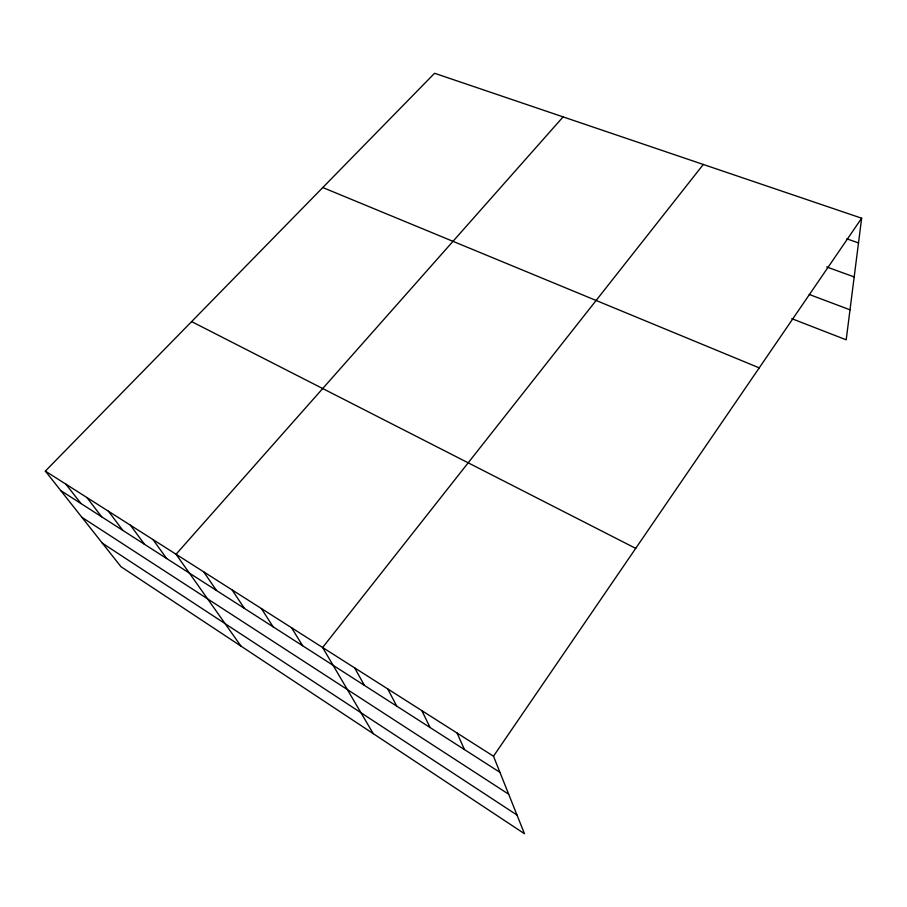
<?xml version="1.0" encoding="UTF-8"?>
<svg xmlns="http://www.w3.org/2000/svg" width="907" height="907" viewBox="0 0 907 907"><rect width="100%" height="100%" fill="white"/><g stroke="black" fill="none" stroke-linecap="round" stroke-linejoin="round"><path stroke-width="1.36" d="M45.35 471.096L493.487 756.211L524.473 833.726L120.982 566.716L45.35 471.096L434.578 73.274L861.65 218.202L846.197 339.808L791.8 318.674M493.487 756.211L861.65 218.202M703.299 164.462L322.631 647.507L373.265 733.672M563.111 116.89L176.06 554.256L240.99 646.135M846.809 238.824L858.51 242.917M826.662 266.941L854.19 276.93M809.237 294.469L850.018 309.809M322.779 187.534L759.238 367.868M191.615 321.6L635.716 548.372M60.746 490.562L499.938 772.345M81.925 517.33L508.68 794.226M102.355 543.168L517.001 815.042M65.882 484.157L80.984 503.544M86.891 497.524L101.675 516.82M108.398 511.208L122.842 530.402M130.415 525.21L144.496 544.302M152.966 539.563L166.673 558.519M203.678 571.829L216.49 590.491M232.113 589.913L244.391 608.393M261.386 608.54L273.098 626.805M291.544 627.735L302.655 645.761M354.671 667.892L364.433 685.409M387.731 688.923L396.744 706.134M421.857 710.635L430.065 727.516M457.083 733.049L464.452 749.579"/></g></svg>
